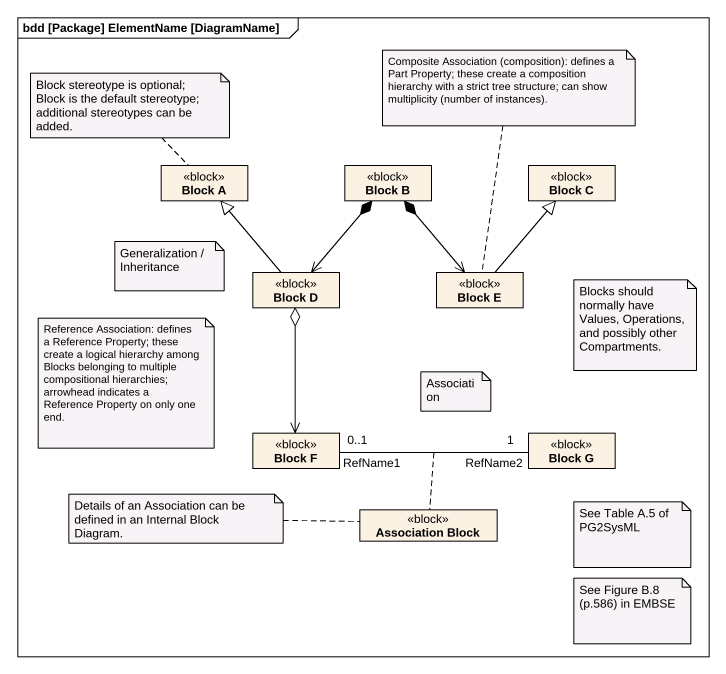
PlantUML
@startuml
mainframe bdd [Package] ElementName [DiagramName]
hide circle
hide empty members
class "Block A" as Block_A <<block>>
class "Block B" as Block_B <<block>>
class "Block C" as Block_C <<block>>
class "Block D" as Block_D <<block>>
class "Block E" as Block_E <<block>>
class "Block F" as Block_F <<block>>
class "Block G" as Block_G <<block>>
class "Association Block" as Association_Block <<block>>
Block_B *--> Block_D
Block_B *--> Block_E
Block_D -up-|> Block_A
Block_D o--> Block_F
Block_E -up-|> Block_C
Block_F "0..1\nRefName1" -right- "1\nRefName2" Block_G
(Block_F, Block_G) .. Association_Block
note top of Block_E : Composite Association (composition): defines a Part Property; these create a composition hierarchy with a strict tree structure; can show multiplicity (number of instances).
note top of Block_A : Block stereotype is optional; Block is the default stereotype; additional stereotypes can be added.
note as N3
  Generalization / Inheritance
end note
note as N4
  Blocks should normally have Values, Operations, and possibly other Compartments.
end note
note as N5
  Reference Association: defines a Reference Property; these create a logical hierarchy among Blocks belonging to multiple compositional hierarchies; arrowhead indicates a Reference Property on only one end.
end note
note as N6
  Association
end note
note left of Association_Block : Details of an Association can be defined in an Internal Block Diagram.
note as N8
  See Table A.5 of PG2SysML
end note
note as N9
  See Figure B.8 (p.586) in EMBSE
end note
@enduml
